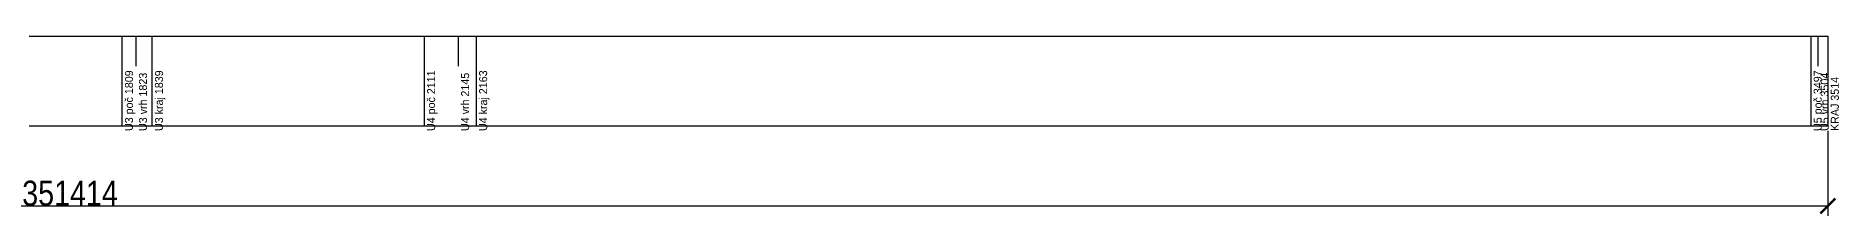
# Model space of a CAD drawing. Header units: millimetres. Extents: x -89 to 3515, y -4425 to 1405.
# Drawn here: x 1713 to 3515, y -390 to -210 of the extents above; entities that cross this region are included whole.
import ezdxf
from ezdxf.enums import TextEntityAlignment as Align

# ---------------------------------------------------------------- set-up
doc = ezdxf.new("R2010")
doc.units = ezdxf.units.MM
doc.layers.add('KLUP LICE TRAKA', color=1, linetype='Continuous')
doc.layers.add('KOTE', color=8, linetype='Continuous')
doc.styles.add('OpenSansCondensed-Light', font='OpenSansCondensed-Light.ttf')
doc.dimstyles.new('EZDXF', dxfattribs={"dimtxt": 0.25, "dimasz": 0.175, "dimexe": 0.375, "dimexo": 0.125, "dimgap": 0.1, "dimtad": 1, "dimlfac": 100, "dimzin": 12, "dimdsep": 46, "dimtxsty": 'OpenSansCondensed-Light', "dimblk": 'ARCHTICK', "dimcen": 2.5, "dimazin": 3, "dimtfac": 0.5, "dimtmove": 2, "dimatfit": 3})

# ---------------------------------------------------------------- blocks, each defined once
blk = doc.blocks.new('_ARCHTICK')
at = {"color": 0, "linetype": 'BYBLOCK', "const_width": 0.15}
blk.add_lwpolyline([(-0.5, -0.5), (0.5, 0.5)], dxfattribs=at)

msp = doc.modelspace()

# ---------------------------------------------------------------- linework, layer by layer
at = {"layer": 'KLUP LICE TRAKA'}
for p, q in [((1799.017, -209.959), (1799.017, -299.959)), ((1813.017, -209.959), (1813.017, -239.959)), ((1829.017, -209.959), (1829.017, -299.959)), ((2101.017, -209.959), (2101.017, -299.959)), ((2135.017, -209.959), (2135.017, -239.959)), ((2153.017, -209.959), (2153.017, -299.959)), ((3487.017, -209.959), (3487.017, -299.959)), ((3494.017, -209.959), (3494.017, -239.959)), ((3504.16, -209.959), (3504.16, -299.959))]:
    msp.add_line(p, q, dxfattribs=at)
msp.add_lwpolyline([(-9.983, -209.959), (3504.16, -209.959), (3504.16, -299.959), (-9.983, -299.959)], close=True, dxfattribs=at)

# ---------------------------------------------------------------- texts
for s, p in [('U3 poč 1809', (1802.017, -304.959)), ('U3 vrh 1823', (1816.017, -304.959)), ('U3 kraj 1839', (1832.017, -304.959)), ('U4 poč 2111', (2104.017, -304.959)), ('U4 vrh 2145', (2138.017, -304.959)), ('U4 kraj 2163', (2156.017, -304.959)), ('U5 poč 3497', (3490.017, -304.959)), ('U5 vrh 3504', (3497.017, -304.959)), ('KRAJ 3514', (3507.16, -304.959))]:
    msp.add_text(s, height=8, rotation=90, dxfattribs=at).set_placement(p, align=Align.TOP_LEFT)

# ---------------------------------------------------------------- dimensions: what is measured, and where the dimension line sits
at = {"layer": 'KOTE'}
msp.add_linear_dim(base=(-9.983, -379.959), p1=(-9.983, -299.959), p2=(3504.16, -299.959), dimstyle='EZDXF', override={"dimtxt": 25, "dimasz": 15, "dimexe": 10, "dimexo": 5, "dimdec": 0}, dxfattribs=at).render()

doc.saveas('drawing.dxf')
